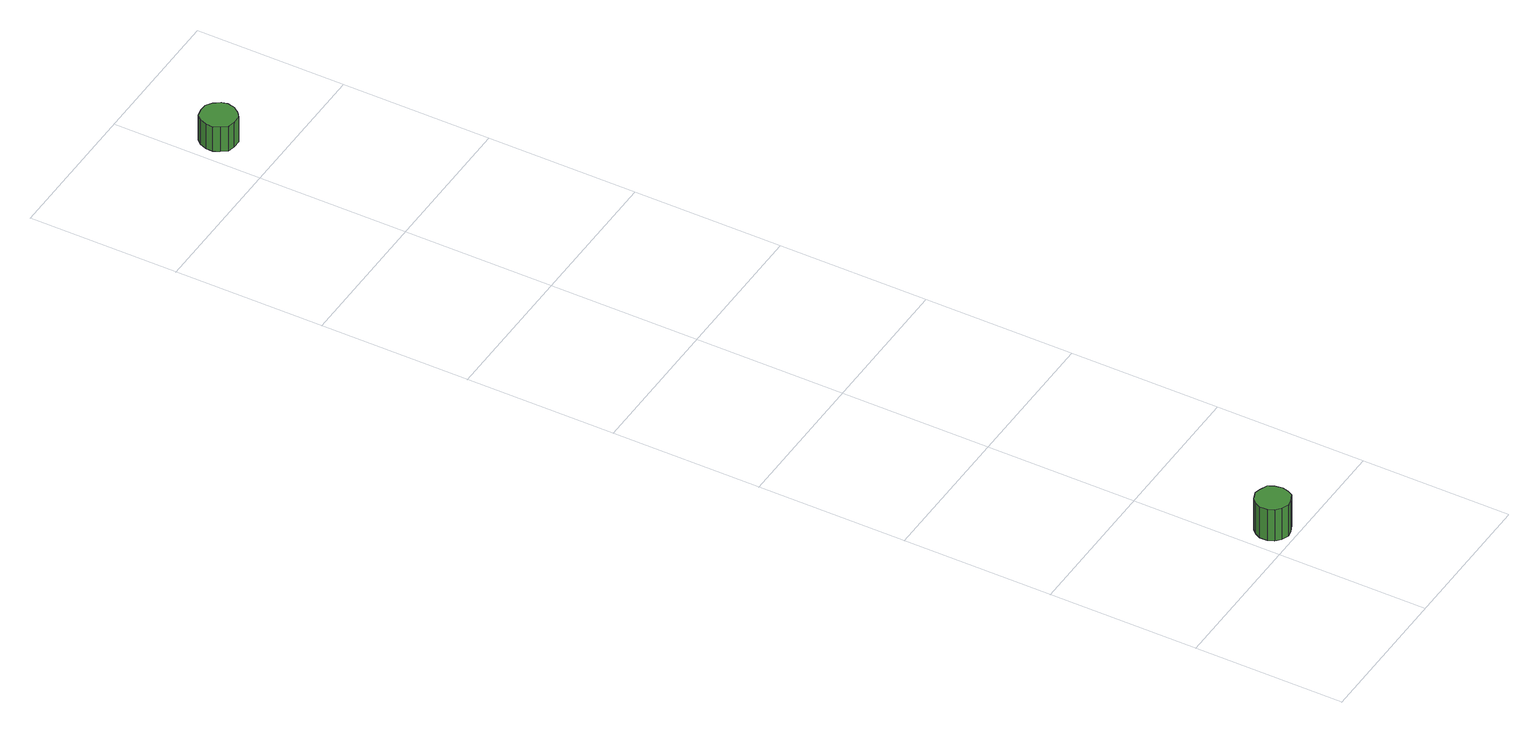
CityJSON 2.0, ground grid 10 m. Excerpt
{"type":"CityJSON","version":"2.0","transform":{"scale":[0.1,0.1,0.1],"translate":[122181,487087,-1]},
"CityObjects":{
"tree1":{"type":"SolitaryVegetationObject","attributes":{"function":"something"},"geometry":[{"type":"MultiSurface","lod":"1","boundaries":[[[0,1,2,3,4,5,6,7,8,9,10,11,12,13,14]],[[15,16,17,18,19,20,21,22,23,24,25,26,27,28,29]],[[0,29,28,1]],[[1,28,27,2]],[[2,27,26,3]],[[3,26,25,4]],[[4,25,24,5]],[[5,24,23,6]],[[6,23,22,7]],[[7,22,21,8]],[[8,21,20,9]],[[9,20,19,10]],[[10,19,18,11]],[[11,18,17,12]],[[12,17,16,13]],[[13,16,15,14]],[[14,15,29,0]]]}]},
"tree2":{"type":"SolitaryVegetationObject","attributes":{"function":"something"},"geometry":[{"type":"MultiSurface","lod":"1","boundaries":[[[30,31,32,33,34,35,36,37,38,39,40,41,42,43,44]],[[45,46,47,48,49,50,51,52,53,54,55,56,57,58,59]],[[30,59,58,31]],[[31,58,57,32]],[[32,57,56,33]],[[33,56,55,34]],[[34,55,54,35]],[[35,54,53,36]],[[36,53,52,37]],[[37,52,51,38]],[[38,51,50,39]],[[39,50,49,40]],[[40,49,48,41]],[[41,48,47,42]],[[42,47,46,43]],[[43,46,45,44]],[[44,45,59,30]]]}]}
},
"vertices":[
[30,15,29],[29,20,29],[27,24,29],[22,26,29],[18,27,29],[13,25,29],[10,22,29],[8,18,29],[8,13,29],[10,9,29],[13,6,29],[18,4,29],[22,5,29],[27,7,29],[29,11,29],[29,11,5],[27,7,5],[22,5,5],[18,4,5],[13,6,5],[10,9,5],[8,13,5],[8,18,5],[10,22,5],[13,25,5],[18,27,5],[22,26,5],[27,24,5],[29,20,5],[30,15,5],
[30,739,25],[29,743,25],[26,747,25],[22,750,25],[17,750,25],[12,749,25],[9,746,25],[7,741,25],[7,736,25],[9,732,25],[12,728,25],[17,727,25],[22,727,25],[26,730,25],[29,734,25],[29,734,6],[26,730,6],[22,727,6],[17,727,6],[12,728,6],[9,732,6],[7,736,6],[7,741,6],[9,746,6],[12,749,6],[17,750,6],[22,750,6],[26,747,6],[29,743,6],[30,739,6]
]}
